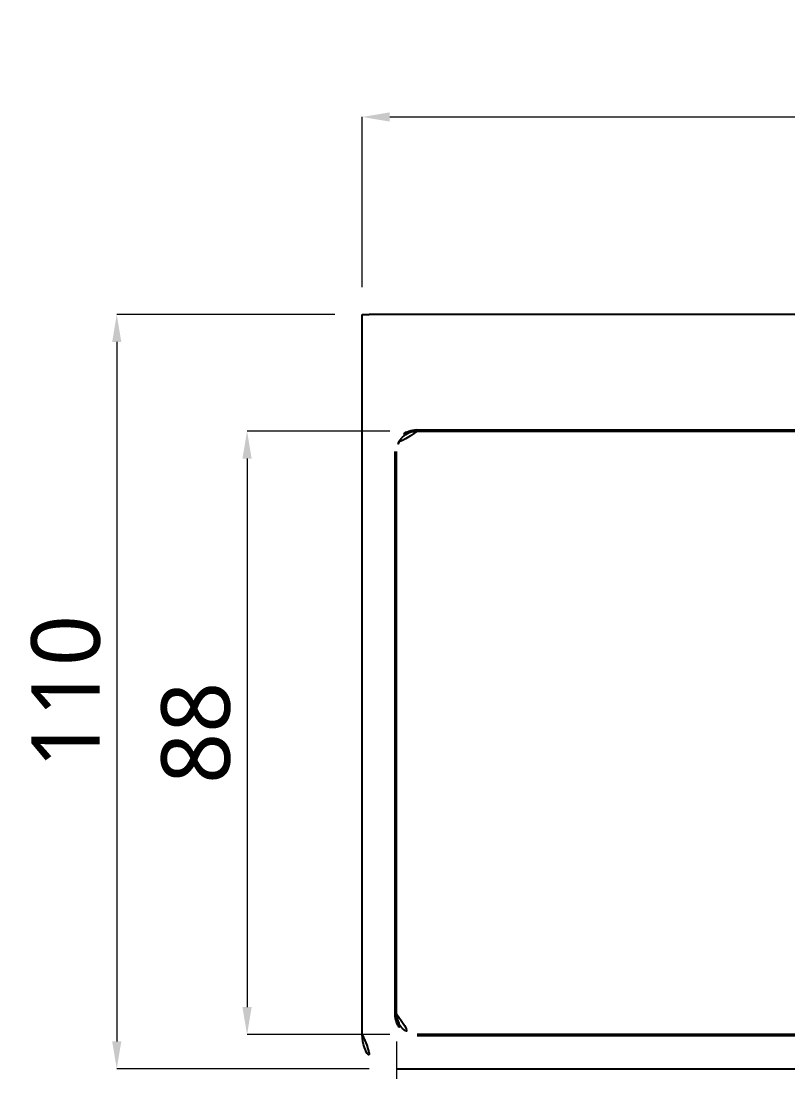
# Model space of a CAD drawing. Extents: x 16296675745 to 16296677481, y -37409619395 to -37409618123.
# Drawn here: x 16296675894.3 to 16296676006.2, y -37409618428 to -37409618274.7 of the extents above; entities that cross this region are included whole.
import ezdxf

# ---------------------------------------------------------------- set-up
doc = ezdxf.new("R2010")
doc.units = 0
doc.header["$LTSCALE"] = 10
doc.header["$MEASUREMENT"] = 0
doc.header["$PDMODE"] = 3
doc.header["$PDSIZE"] = -10
doc.layers.get('0').update_dxf_attribs({"linetype": 'CONTINUOUS'})
doc.layers.get('DEFPOINTS').update_dxf_attribs({"linetype": 'CONTINUOUS'})
doc.layers.add('BODY', color=7, linetype='CONTINUOUS')
doc.styles.add('Daelim Dimension', font='')
doc.styles.get('Daelim Dimension').set_extended_font_data('NanumGothic')
doc.dimstyles.new('DEFAULT', dxfattribs={"dimscale": 2, "dimtxt": 2, "dimasz": 2, "dimexe": 0, "dimexo": 2, "dimgap": 1, "dimtad": 1, "dimdec": 1, "dimzin": 9, "dimdsep": 46, "dimtxsty": 'Daelim Dimension', "dimcen": 0.5, "dimclrd": 252, "dimclre": 252, "dimclrt": 3, "dimadec": 1, "dimazin": 0, "dimtfac": 1, "dimtdec": 1, "dimtix": 1, "dimtmove": 0, "dimatfit": 3, "dimfxl": 1, "dimtolj": 1, "dimtzin": 1, "dimlwd": 9, "dimlwe": 9, "dimarcsym": 0})

# ---------------------------------------------------------------- blocks, each defined once
blk = doc.blocks.new('*D14')
at = {"color": 5, "lineweight": 9, "ltscale": 0.5, "transparency": 16777216}
for p, q in [((16296675944.07295, -37409618313.497307), (16296675944.07295, -37409618288.692261)), ((16296675948.07295, -37409618288.692261), (16296676090.07295, -37409618288.692261)), ((16296676094.07295, -37409618313.497307), (16296676094.07295, -37409618288.692261))]:
    blk.add_line(p, q, dxfattribs=at)
at = {"color": 5, "ltscale": 0.5, "transparency": 16777216}
for points in [[(16296675948.07295, -37409618288.025597), (16296675948.07295, -37409618289.358917), (16296675944.07295, -37409618288.692261)], [(16296676090.07295, -37409618288.025597), (16296676090.07295, -37409618289.358917), (16296676094.07295, -37409618288.692261)]]:
    blk.add_solid(points, dxfattribs=at)
at = {"layer": 'DEFPOINTS', "color": 0, "ltscale": 0.5, "transparency": 16777216}
for p in [(16296676094.07295, -37409618288.692261), (16296675944.07295, -37409618317.497307), (16296676094.07295, -37409618317.497307)]:
    blk.add_point(p, dxfattribs=at)
at = {"color": 7, "ltscale": 0.5, "transparency": 16777216, "insert": (16296676019.07295, -37409618281.263077), "char_height": 10, "attachment_point": 5, "style": 'Daelim Dimension'}
blk.add_mtext('\\A1;150', dxfattribs=at)
blk = doc.blocks.new('*D10')
at = {"color": 5, "lineweight": 9, "ltscale": 0.5, "transparency": 16777216}
for p, q in [((16296675949.07295, -37409618423.497307), (16296675949.07295, -37409618445.817352)), ((16296676089.07295, -37409618423.497307), (16296676089.07295, -37409618445.817352)), ((16296675953.07295, -37409618445.817352), (16296676085.07295, -37409618445.817352))]:
    blk.add_line(p, q, dxfattribs=at)
at = {"color": 5, "ltscale": 0.5, "transparency": 16777216}
for points in [[(16296675953.07295, -37409618445.150688), (16296675953.07295, -37409618446.484016), (16296675949.07295, -37409618445.817352)], [(16296676085.07295, -37409618445.150688), (16296676085.07295, -37409618446.484016), (16296676089.07295, -37409618445.817352)]]:
    blk.add_solid(points, dxfattribs=at)
at = {"layer": 'DEFPOINTS', "color": 0, "ltscale": 0.5, "transparency": 16777216}
for p in [(16296675949.07295, -37409618419.497307), (16296676089.07295, -37409618419.497307), (16296676089.07295, -37409618445.817352)]:
    blk.add_point(p, dxfattribs=at)
at = {"color": 7, "ltscale": 0.5, "transparency": 16777216, "insert": (16296676019.07295, -37409618438.40963), "char_height": 10, "attachment_point": 5, "style": 'Daelim Dimension'}
blk.add_mtext('\\A1;140', dxfattribs=at)
blk = doc.blocks.new('*D11')
at = {"color": 5, "lineweight": 9, "ltscale": 0.5, "transparency": 16777216}
for p, q in [((16296675948.07295, -37409618334.497307), (16296675927.26174, -37409618334.497307)), ((16296675927.26174, -37409618338.497307), (16296675927.26174, -37409618418.497307)), ((16296675948.07295, -37409618422.497307), (16296675927.26174, -37409618422.497307))]:
    blk.add_line(p, q, dxfattribs=at)
at = {"color": 5, "ltscale": 0.5, "transparency": 16777216}
for points in [[(16296675926.595079, -37409618338.497307), (16296675927.92841, -37409618338.497307), (16296675927.26174, -37409618334.497307)], [(16296675926.595079, -37409618418.497307), (16296675927.92841, -37409618418.497307), (16296675927.26174, -37409618422.497307)]]:
    blk.add_solid(points, dxfattribs=at)
at = {"layer": 'DEFPOINTS', "color": 0, "ltscale": 0.5, "transparency": 16777216}
for p in [(16296675952.07295, -37409618334.497307), (16296675927.26174, -37409618422.497307), (16296675952.07295, -37409618422.497307)]:
    blk.add_point(p, dxfattribs=at)
at = {"color": 7, "ltscale": 0.5, "transparency": 16777216, "insert": (16296675919.81826, -37409618378.497307), "char_height": 10, "attachment_point": 5, "rotation": 90, "style": 'Daelim Dimension'}
blk.add_mtext('\\A1;88', dxfattribs=at)
blk = doc.blocks.new('*D12')
at = {"color": 5, "lineweight": 9, "ltscale": 0.5, "transparency": 16777216}
for p, q in [((16296675940.07295, -37409618317.497307), (16296675908.24975, -37409618317.497307)), ((16296675908.24975, -37409618321.497307), (16296675908.24975, -37409618423.497307)), ((16296675945.07295, -37409618427.497307), (16296675908.24975, -37409618427.497307))]:
    blk.add_line(p, q, dxfattribs=at)
at = {"color": 5, "ltscale": 0.5, "transparency": 16777216}
for points in [[(16296675907.58308, -37409618321.497307), (16296675908.91642, -37409618321.497307), (16296675908.24975, -37409618317.497307)], [(16296675907.58308, -37409618423.497307), (16296675908.91642, -37409618423.497307), (16296675908.24975, -37409618427.497307)]]:
    blk.add_solid(points, dxfattribs=at)
at = {"layer": 'DEFPOINTS', "color": 0, "ltscale": 0.5, "transparency": 16777216}
for p in [(16296675944.07295, -37409618317.497307), (16296675908.24975, -37409618427.497307), (16296675949.07295, -37409618427.497307)]:
    blk.add_point(p, dxfattribs=at)
at = {"color": 7, "ltscale": 0.5, "transparency": 16777216, "insert": (16296675900.84203, -37409618372.497307), "char_height": 10, "attachment_point": 5, "rotation": 90, "style": 'Daelim Dimension'}
blk.add_mtext('\\A1;110', dxfattribs=at)

msp = doc.modelspace()

# ---------------------------------------------------------------- linework, layer by layer
at = {"layer": 'BODY'}
for p, q in [((16296675944.07295, -37409618422.497307), (16296675944.07295, -37409618317.497307)), ((16296675944.07295, -37409618317.497307), (16296675945.07295, -37409618317.497307)), ((16296676093.07295, -37409618317.497307), (16296675945.07295, -37409618317.497307)), ((16296675944.07268, -37409618326.544006), (16296675944.072689, -37409618326.539993)), ((16296675944.07295, -37409618326.55555), (16296675944.07295, -37409618326.541893)), ((16296675952.07295, -37409618334.297302), (16296676086.07295, -37409618334.297302)), ((16296675952.07295, -37409618334.497307), (16296676086.07295, -37409618334.497307)), ((16296675948.87295, -37409618419.497307), (16296675948.87295, -37409618337.497307)), ((16296675949.07295, -37409618419.497307), (16296675949.07295, -37409618337.497307)), ((16296675944.07295, -37409618422.497307), (16296675944.07295, -37409618399.734093)), ((16296676086.07295, -37409618422.497307), (16296675952.07295, -37409618422.497307)), ((16296676086.07295, -37409618422.697304), (16296675952.07295, -37409618422.697304)), ((16296675949.07295, -37409618427.497307), (16296676089.07295, -37409618427.497307))]:
    msp.add_line(p, q, dxfattribs=at)
for centre, radius, start, end in [((16296675952.07295, -37409618337.497307), 3.2, 90, 180), ((16296675952.07272, -37409618337.497093), 2.999777, 89.99530083, 180.00480845), ((16296675952.07295, -37409618337.497307), 3, 90, 116.74373061), ((16296675952.07295, -37409618337.497307), 3, 143.68874491, 180), ((16296675952.07295, -37409618419.497307), 3.2, 180, 270), ((16296675952.07272, -37409618419.497528), 2.999777, 179.99519155, 270.00469917), ((16296675949.07295, -37409618422.497307), 5, 180, 270)]:
    msp.add_arc(centre, radius, start, end, dxfattribs=at)

# ---------------------------------------------------------------- dimensions: what is measured, and where the dimension line sits
at = {"ltscale": 0.5}
dim = msp.add_linear_dim(base=(16296676094.07295, -37409618288.692261), p1=(16296675944.07295, -37409618317.497307), p2=(16296676094.07295, -37409618317.497307), dimstyle='DEFAULT', override={"dimtxt": 5, "dimclrd": 5, "dimclre": 5, "dimclrt": 7}, dxfattribs=at)
dim.commit()
dim.dimension.update_dxf_attribs({"geometry": '*D14', "text_midpoint": (16296676019.07295, -37409618288.692261), "dimtype": 160})
for base, p1, p2, picture, middle in [((16296675908.24975, -37409618427.497307), (16296675944.07295, -37409618317.497307), (16296675949.07295, -37409618427.497307), '*D12', (16296675900.84203, -37409618372.497307)), ((16296675927.26174, -37409618422.497307), (16296675952.07295, -37409618334.497307), (16296675952.07295, -37409618422.497307), '*D11', (16296675919.81826, -37409618378.497307))]:
    dim = msp.add_linear_dim(base=base, p1=p1, p2=p2, angle=90, dimstyle='DEFAULT', override={"dimtxt": 5, "dimclrd": 5, "dimclre": 5, "dimclrt": 7}, dxfattribs=at)
    dim.commit()
    dim.dimension.update_dxf_attribs({"geometry": picture, "text_midpoint": middle})
dim = msp.add_linear_dim(base=(16296676089.07295, -37409618445.817352), p1=(16296675949.07295, -37409618419.497307), p2=(16296676089.07295, -37409618419.497307), dimstyle='DEFAULT', override={"dimtxt": 5, "dimclrd": 5, "dimclre": 5, "dimclrt": 7}, dxfattribs=at)
dim.commit()
dim.dimension.update_dxf_attribs({"geometry": '*D10', "text_midpoint": (16296676019.07295, -37409618438.40963)})

doc.saveas('drawing.dxf')
